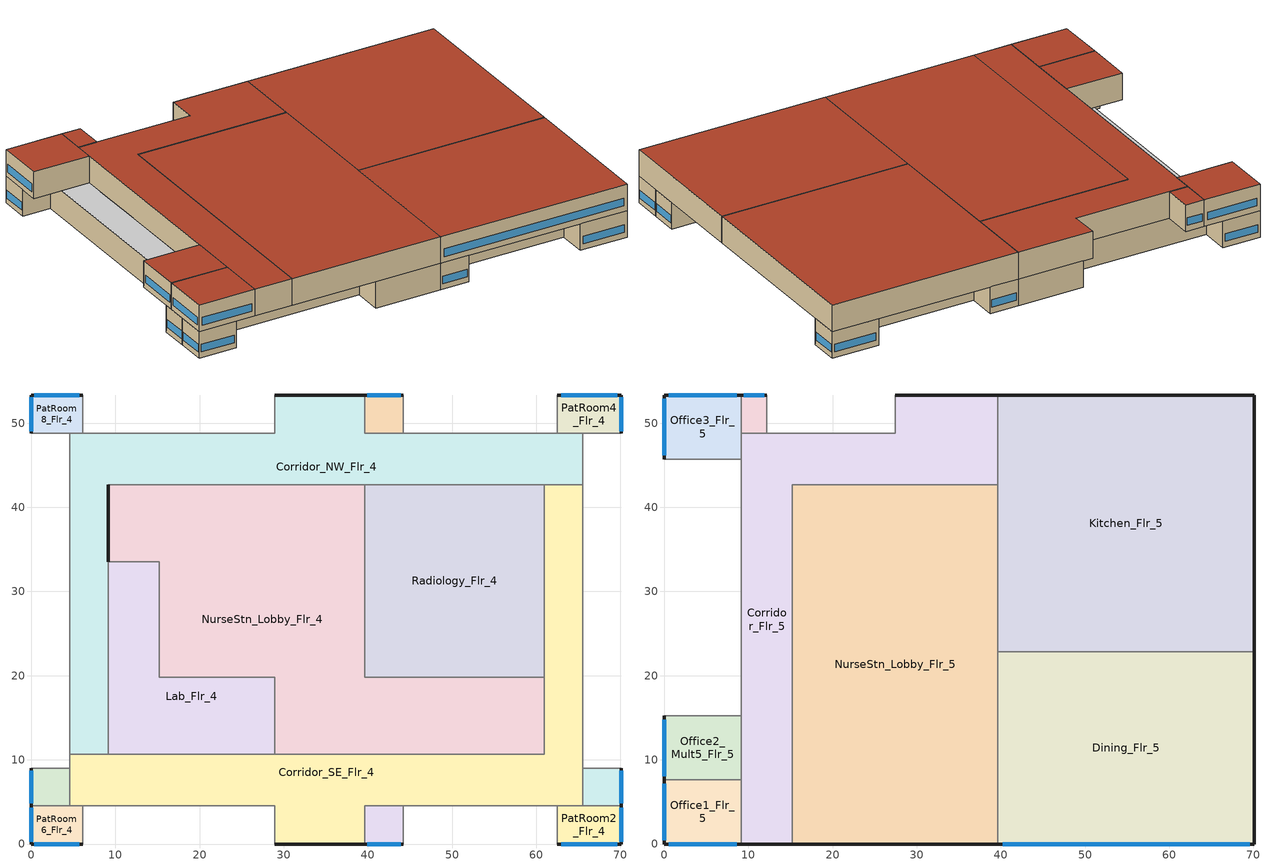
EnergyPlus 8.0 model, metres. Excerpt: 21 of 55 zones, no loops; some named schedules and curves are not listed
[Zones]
PatRoom1_Mult10_Flr_4
 floor adiabatic (int_slab_floor): 44.2,4.57 44.2,0 39.62,0 39.62,4.57 z12.8
 wall outside (res_ext_wall): 39.62,0 44.2,0 z12.8:17.07
 wall adiabatic (int_wall): 44.2,0 44.2,4.57 39.62,4.57 39.62,0 z12.8:17.07
 window (Window_U_0.57_SHGC_0.39): 39.9,0 43.92,0 z13.72:14.94
 ceiling adiabatic (int_slab_ceiling): 39.62,4.57 39.62,0 44.2,0 44.2,4.57 z17.07
PatRoom2_Flr_4
 floor adiabatic (int_slab_floor): 70.1,4.57 70.1,0 62.48,0 62.48,4.57 z12.8
 wall outside (res_ext_wall): 62.48,0 70.1,0 70.1,4.57 z12.8:17.07
 wall adiabatic (int_wall): 70.1,4.57 62.48,4.57 62.48,0 z12.8:17.07
 window (Window_U_0.57_SHGC_0.39): 70.1,0.27 70.1,4.3 / 62.94,0 69.65,0 z13.72:14.94
 ceiling adiabatic (int_slab_ceiling): 62.48,4.57 62.48,0 70.1,0 70.1,4.57 z17.07
PatRoom3_Mult10_Flr_4
 floor adiabatic (int_slab_floor): 70.1,8.99 70.1,4.57 65.53,4.57 65.53,8.99 z12.8
 wall outside (res_ext_wall): 70.1,4.57 70.1,8.99 z12.8:17.07
 wall adiabatic (int_wall): 70.1,8.99 65.53,8.99 65.53,4.57 70.1,4.57 z12.8:17.07
 window (Window_U_0.57_SHGC_0.39): 70.1,4.84 70.1,8.73 z13.72:14.94
 ceiling adiabatic (int_slab_ceiling): 65.53,8.99 65.53,4.57 70.1,4.57 70.1,8.99 z17.07
PatRoom4_Flr_4
 floor adiabatic (int_slab_floor): 70.1,53.34 70.1,48.77 62.48,48.77 62.48,53.34 z12.8
 wall outside (res_ext_wall): 70.1,48.77 70.1,53.34 62.48,53.34 z12.8:17.07
 wall adiabatic (int_wall): 62.48,53.34 62.48,48.77 70.1,48.77 z12.8:17.07
 window (Window_U_0.57_SHGC_0.39): 69.65,53.34 62.94,53.34 / 70.1,49.04 70.1,53.07 z13.72:14.94
 ceiling adiabatic (int_slab_ceiling): 62.48,53.34 62.48,48.77 70.1,48.77 70.1,53.34 z17.07
PatRoom5_Mult10_Flr_4
 floor adiabatic (int_slab_floor): 44.2,53.34 44.2,48.77 39.62,48.77 39.62,53.34 z12.8
 wall outside (res_ext_wall): 44.2,53.34 39.62,53.34 z12.8:17.07
 wall adiabatic (int_wall): 39.62,53.34 39.62,48.77 44.2,48.77 44.2,53.34 z12.8:17.07
 window (Window_U_0.57_SHGC_0.39): 43.92,53.34 39.9,53.34 z13.72:14.94
 ceiling adiabatic (int_slab_ceiling): 39.62,53.34 39.62,48.77 44.2,48.77 44.2,53.34 z17.07
Radiology_Flr_4
 floor adiabatic (int_slab_floor): 60.96,42.67 60.96,19.81 39.62,19.81 39.62,42.67 z12.8
 wall to Corridor_NW_Flr_4 (int_wall): 60.96,42.67 39.62,42.67 z12.8:17.07
 wall to Corridor_SE_Flr_4 (int_wall): 60.96,19.81 60.96,42.67 z12.8:17.07
 wall to NurseStn_Lobby_Flr_4 (int_wall): 39.62,42.67 39.62,19.81 60.96,19.81 z12.8:17.07
 ceiling adiabatic (int_slab_ceiling): 39.62,42.67 39.62,19.81 60.96,19.81 60.96,42.67 z17.07
PatRoom6_Flr_4
 floor adiabatic (int_slab_floor): 6.1,4.57 6.1,0 0,0 0,4.57 z12.8
 wall outside (res_ext_wall): 0,4.57 0,0 6.1,0 z12.8:17.07
 wall adiabatic (int_wall): 6.1,0 6.1,4.57 0,4.57 z12.8:17.07
 window (Window_U_0.57_SHGC_0.39): 0.37,0 5.73,0 / 0,4.3 0,0.27 z13.72:14.94
 ceiling adiabatic (int_slab_ceiling): 0,4.57 0,0 6.1,0 6.1,4.57 z17.07
PatRoom7_Mult10_Flr_4
 floor adiabatic (int_slab_floor): 4.57,8.99 4.57,4.57 0,4.57 0,8.99 z12.8
 wall outside (res_ext_wall): 0,8.99 0,4.57 z12.8:17.07
 wall adiabatic (int_wall): 0,4.57 4.57,4.57 4.57,8.99 0,8.99 z12.8:17.07
 window (Window_U_0.57_SHGC_0.39): 0,8.73 0,4.84 z13.72:14.94
 ceiling adiabatic (int_slab_ceiling): 0,8.99 0,4.57 4.57,4.57 4.57,8.99 z17.07
PatRoom8_Flr_4
 floor adiabatic (int_slab_floor): 6.1,53.34 6.1,48.77 0,48.77 0,53.34 z12.8
 wall outside (res_ext_wall): 6.1,53.34 0,53.34 0,48.77 z12.8:17.07
 wall adiabatic (int_wall): 0,48.77 6.1,48.77 6.1,53.34 z12.8:17.07
 window (Window_U_0.57_SHGC_0.39): 5.73,53.34 0.37,53.34 / 0,53.07 0,49.04 z13.72:14.94
 ceiling adiabatic (int_slab_ceiling): 0,53.34 0,48.77 6.1,48.77 6.1,53.34 z17.07
NurseStn_Lobby_Flr_4
 floor adiabatic (int_slab_floor): 9.14,42.67 39.62,42.67 39.62,19.81 60.96,19.81 60.96,10.67 28.96,10.67 28.96,19.81 15.24,19.81 15.24,33.53 9.14,33.53 z12.8
 wall outside (Air_Wall): 9.14,42.67 9.14,33.53 z12.8:17.07
 wall to Corridor_NW_Flr_4 (Air_Wall): 39.62,42.67 9.14,42.67 z12.8:17.07
 wall to Corridor_SE_Flr_4 (Air_Wall): 28.96,10.67 60.96,10.67 60.96,19.81 z12.8:17.07
 wall to Lab_Flr_4 (int_wall): 9.14,33.53 15.24,33.53 15.24,19.81 28.96,19.81 28.96,10.67 z12.8:17.07
 ceiling adiabatic (int_slab_ceiling): 9.14,42.67 9.14,33.53 15.24,33.53 15.24,19.81 28.96,19.81 28.96,10.67 60.96,10.67 60.96,19.81 39.62,19.81 39.62,42.67 z17.07
Lab_Flr_4
 floor adiabatic (int_slab_floor): 9.14,33.53 15.24,33.53 15.24,19.81 28.96,19.81 28.96,10.67 9.14,10.67 z12.8
 wall to Corridor_SE_Flr_4 (int_wall): 9.14,10.67 28.96,10.67 z12.8:17.07
 wall to Corridor_NW_Flr_4 (int_wall): 9.14,33.58 9.14,10.67 z12.8:17.07
 ceiling adiabatic (int_slab_ceiling): 9.14,33.53 9.14,10.67 28.96,10.67 28.96,19.81 15.24,19.81 15.24,33.53 z17.07
Corridor_SE_Flr_4
 floor adiabatic (int_slab_floor): 4.57,4.57 4.57,10.67 60.96,10.67 60.96,42.67 65.53,42.67 65.53,4.57 39.62,4.57 39.62,0 28.96,0 28.96,4.57 z12.8
 wall outside (res_ext_wall): 28.96,0 39.62,0 z12.8:17.07
 wall adiabatic (int_wall): 39.62,0 39.62,4.57 65.53,4.57 65.53,42.67 / 4.57,10.67 4.57,4.57 28.96,4.57 28.96,0 z12.8:17.07
 wall to Corridor_NW_Flr_4 (Air_Wall): 65.53,42.67 60.96,42.67 / 9.14,10.67 4.57,10.67 z12.8:17.07
 ceiling adiabatic (int_slab_ceiling): 4.57,4.57 28.96,4.57 28.96,0 39.62,0 39.62,4.57 65.53,4.57 65.53,42.67 60.96,42.67 60.96,10.67 4.57,10.67 z17.07
Corridor_NW_Flr_4
 floor adiabatic (int_slab_floor): 4.57,10.67 4.57,48.77 28.96,48.77 28.96,53.34 39.62,53.34 39.62,48.77 65.53,48.77 65.53,42.67 9.14,42.67 9.14,10.67 z12.8
 wall outside (Air_Wall): 9.14,33.58 9.14,42.67 z12.8:17.07
 wall outside (res_ext_wall): 39.62,53.34 28.96,53.34 z12.8:17.07
 wall adiabatic (int_wall): 65.53,42.67 65.53,48.77 39.62,48.77 39.62,53.34 / 28.96,53.34 28.96,48.77 4.57,48.77 4.57,10.67 z12.8:17.07
 ceiling adiabatic (int_slab_ceiling): 4.57,10.67 9.14,10.67 9.14,42.67 65.53,42.67 65.53,48.77 39.62,48.77 39.62,53.34 28.96,53.34 28.96,48.77 4.57,48.77 z17.07
Dining_Flr_5
 floor adiabatic (int_slab_floor): 39.62,0 39.62,22.86 70.1,22.86 70.1,0 z17.07
 wall outside (nonres_ext_wall): 39.62,0 70.1,0 70.1,22.86 z17.07:21.34
 wall to Kitchen_Flr_5 (int_wall): 70.1,22.86 39.62,22.86 z17.07:21.34
 wall to NurseStn_Lobby_Flr_5 (int_wall): 39.62,22.86 39.62,0 z17.07:21.34
 window (Window_U_0.57_SHGC_0.39): 40.2,0 69.53,0 z17.98:19.2
 roof outside (nonres_roof): 39.62,0 70.1,0 70.1,22.86 39.62,22.86 z21.34
NurseStn_Lobby_Flr_5
 floor adiabatic (int_slab_floor): 15.24,0 15.24,42.67 39.62,42.67 39.62,0 z17.07
 wall outside (nonres_ext_wall): 15.24,0 39.62,0 z17.07:21.34
 wall to Corridor_Flr_5 (Air_Wall): 39.62,42.67 15.24,42.67 z17.07:21.34
 wall to Kitchen_Flr_5 (int_wall): 39.62,22.86 39.62,42.67 z17.07:21.34
 wall to Corridor_Flr_5 (int_wall): 15.24,42.67 15.24,0 z17.07:21.34
 roof outside (nonres_roof): 15.24,0 39.62,0 39.62,42.67 15.24,42.67 z21.34
Kitchen_Flr_5
 floor adiabatic (int_slab_floor): 70.1,53.34 70.1,22.86 39.62,22.86 39.62,53.34 z17.07
 wall outside (nonres_ext_wall): 70.1,22.86 70.1,53.34 39.62,53.34 z17.07:21.34
 wall to Corridor_Flr_5 (int_wall): 39.62,53.34 39.62,42.67 z17.07:21.34
 roof outside (nonres_roof): 39.62,53.34 39.62,22.86 70.1,22.86 70.1,53.34 z21.34
Office1_Flr_5
 floor adiabatic (int_slab_floor): 9.14,7.62 9.14,0 0,0 0,7.62 z17.07
 wall outside (nonres_ext_wall): 0,7.62 0,0 9.14,0 z17.07:21.34
 wall adiabatic (int_wall): 9.14,0 9.14,7.62 0,7.62 z17.07:21.34
 window (Window_U_0.57_SHGC_0.39): 0.55,0 8.6,0 / 0,7.16 0,0.46 z17.98:19.2
 roof outside (nonres_roof): 0,7.62 0,0 9.14,0 9.14,7.62 z21.34
Office2_Mult5_Flr_5
 floor adiabatic (int_slab_floor): 9.14,15.24 9.14,7.62 0,7.62 0,15.24 z17.07
 wall outside (nonres_ext_wall): 0,15.24 0,7.62 z17.07:21.34
 wall adiabatic (int_wall): 0,7.62 9.14,7.62 9.14,15.24 0,15.24 z17.07:21.34
 window (Window_U_0.57_SHGC_0.39): 0,14.78 0,8.08 z17.98:19.2
 roof outside (nonres_roof): 0,15.24 0,7.62 9.14,7.62 9.14,15.24 z21.34
Office3_Flr_5
 floor adiabatic (int_slab_floor): 9.14,53.34 9.14,45.72 0,45.72 0,53.34 z17.07
 wall outside (nonres_ext_wall): 9.14,53.34 0,53.34 0,45.72 z17.07:21.34
 wall adiabatic (int_wall): 0,45.72 9.14,45.72 9.14,53.34 z17.07:21.34
 window (Window_U_0.57_SHGC_0.39): 8.6,53.34 0.55,53.34 / 0,52.88 0,46.18 z17.98:19.2
 roof outside (nonres_roof): 0,53.34 0,45.72 9.14,45.72 9.14,53.34 z21.34
Office4_Mult6_Flr_5
 floor adiabatic (int_slab_floor): 12.19,53.34 12.19,48.77 9.14,48.77 9.14,53.34 z17.07
 wall outside (nonres_ext_wall): 12.19,53.34 9.14,53.34 z17.07:21.34
 wall adiabatic (int_wall): 9.14,53.34 9.14,48.77 12.19,48.77 12.19,53.34 z17.07:21.34
 window (Window_U_0.57_SHGC_0.39): 11.88,53.34 9.45,53.34 z17.98:19.2
 roof outside (nonres_roof): 9.14,53.34 9.14,48.77 12.19,48.77 12.19,53.34 z21.34
Corridor_Flr_5
 floor adiabatic (int_slab_floor): 9.14,0 9.14,48.77 27.43,48.77 27.43,53.34 39.62,53.34 39.62,42.67 15.24,42.67 15.24,0 z17.07
 wall outside (nonres_ext_wall): 39.62,53.34 27.43,53.34 / 9.14,0 15.24,0 z17.07:21.34
 wall adiabatic (int_wall): 27.43,53.34 27.43,48.77 9.14,48.77 9.14,0 z17.07:21.34
 roof outside (nonres_roof): 9.14,0 15.24,0 15.24,42.67 39.62,42.67 39.62,53.34 27.43,53.34 27.43,48.77 9.14,48.77 z21.34
[Building]
Hospital: 0, City, 0.04, 0.2, FullInteriorAndExterior, 25, 6
[Site:Location]
Site:Location=Rochester International Arpt_MN_USA Design_Conditions; Latitude {N+ S-}=43.9; Longitude {W- E+}=-92.5; Time Zone Relative to GMT {GMT+/-}=-6; Elevation {m}=398
[SizingPeriod:DesignDay] Day of Month=21; Dry-Bulb Temperature Range Modifier Type=DefaultMultipliers; Humidity Condition Type=Wetbulb; Barometric Pressure {Pa}=96634; Rain {Yes/No}=No; Snow on ground {Yes/No}=No; Daylight Savings Time Indicator=No
Name | Month | Day Type | Maximum Dry-Bulb Temperature {C} | Daily Dry-Bulb Temperature Range {C} | Wetbulb at Maximum Dry-Bulb {C} | Wind Speed {m/s} design conditions vs. traditional 6.71 m/s (15 mph) | Wind Direction {Degrees; N=0, S=180} | Solar Model Indicator | Clearness {0.0 to 1.1} | Wind Speed {m/s} design conditions vs. traditional 3.35 m/s (7mph) | ASHRAE Clear Sky Optical Depth for Beam Irradiance (taub) | ASHRAE Clear Sky Optical Depth for Diffuse Irradiance (taud)
Rochester International Arpt Ann Htg 99.6% Condns DB | 1 | WinterDesignDay | -26.2 | 0 | -26.2 | 5.7 | 310 | ASHRAEClearSky | 0
Rochester International Arpt Ann Clg .4% Condns DB=>MWB | 7 | SummerDesignDay | 31.2 | 10.6 | 23.1 |  | 200 | ASHRAETau |  | 6.7 | 0.404 | 2.226
[Site:WaterMainsTemperature]
Calculation Method=Correlation; Annual Average Outdoor Air Temperature {C}=6.375; Maximum Difference In Monthly Average Outdoor Air Temperatures {deltaC}=33.5
[Material:NoMass]
CP02 CARPET PAD: VeryRough, 0.21648, 0.9, 0.7, 0.8
Air_Wall_Material: Rough, 0.207949, 0.9, 0.7
Nonres_Roof_Insulation: MediumSmooth, 2.59864, 0.9, 0.7, 0.7
Nonres_Exterior_Wall_Insulation: MediumSmooth, 1.37633, 0.9, 0.7, 0.7
Res_Exterior_Wall_Insulation: MediumSmooth, 1.63975, 0.9, 0.7, 0.7
[Construction]
InteriorFurnishings: Std Wood 6inch
Air_Wall: Air_Wall_Material
int_wall: G01 13mm gypsum board, G01 13mm gypsum board
int_slab_floor: 100mm Normalweight concrete floor, CP02 CARPET PAD
int_slab_ceiling: CP02 CARPET PAD, 100mm Normalweight concrete floor
nonres_roof: F13 Built-up roofing, Nonres_Roof_Insulation, F08 Metal surface
nonres_ext_wall: 200mm Normalweight concrete wall, Nonres_Exterior_Wall_Insulation, G01 13mm gypsum board
res_ext_wall: 200mm Normalweight concrete wall, Res_Exterior_Wall_Insulation, G01 13mm gypsum board
Window_U_0.57_SHGC_0.39: REF D CLEAR 6MM, AIR 6MM, CLEAR 6MM
[Material]
Name | Roughness | Thickness {m} | Conductivity {W/m-K} | Density {kg/m3} | Specific Heat {J/kg-K} | Thermal Absorptance | Solar Absorptance | Visible Absorptance | Absorptance:Thermal | Absorptance:Solar | Absorptance:Visible
Std Wood 6inch | MediumSmooth | 0.15 | 0.12 | 540 | 1210 | 0.9 | 0.7 | 0.7
F08 Metal surface | Smooth | 0.0008 | 45.28 | 7824 | 500
F13 Built-up roofing | Rough | 0.0095 | 0.16 | 1120 | 1460 |  |  |  | 0.9 | 0.7
G01 13mm gypsum board | Smooth | 0.0127 | 0.16 | 800 | 1090 |  |  |  | 0.9 | 0.7 | 0.5
200mm Normalweight concrete wall | MediumRough | 0.2032 | 2.31 | 2322 | 832
100mm Normalweight concrete floor | MediumRough | 0.1016 | 2.31 | 2322 | 832
[WindowMaterial:Glazing] Optical Data Type=SpectralAverage; Thickness {m}=0.006; Infrared Transmittance at Normal Incidence=0; Front Side Infrared Hemispherical Emissivity=0.84; Conductivity {W/m-K}=0.9
Name | Solar Transmittance at Normal Incidence | Front Side Solar Reflectance at Normal Incidence | Back Side Solar Reflectance at Normal Incidence | Visible Transmittance at Normal Incidence | Front Side Visible Reflectance at Normal Incidence | Back Side Visible Reflectance at Normal Incidence | Back Side Infrared Hemispherical Emissivity
CLEAR 6MM | 0.775 | 0.071 | 0.071 | 0.881 | 0.08 | 0.08 | 0.84
REF D CLEAR 6MM | 0.429 | 0.308 | 0.379 | 0.334 | 0.453 | 0.505 | 0.82
[WindowMaterial:Gas]
AIR 6MM: Gas Type=Air; Thickness {m}=0.0063
[SurfaceProperty:OtherSideCoefficients] Combined Convective Radiative Film Coefficient=0; Constant Temperature=1; Constant Temperature Coefficient=1; External Dry-Bulb Temperature Coefficient=0; Ground Temperature Coefficient=0; Wind Speed Coefficient=0; Zone Air Temperature Coefficient=0; Sinusoidal Variation of Constant Temperature Coefficient=No; Period of Sinusoidal Variation=24
Name | Constant Temperature Schedule
surfPropOthSdCoefBasementAvgWall | scheduleOSCBasementWallSurfaceTemp
surfPropOthSdCoefBasementAvgFloor | scheduleOSCBasementFloorTemp
surfPropOthSdCoefBasementUpperWall | scheduleOSCBasementUpperWallTemp
surfPropOthSdCoefBasementLowerWall | scheduleOSCBasementLowerWallTemp
[Zone] Type=1; Ceiling Height {m}=4.2683; Floor Area {m2}=autocalculate; Part of Total Floor Area=YES
Name | Multiplier | Volume {m3}
PatRoom1_Mult10_Flr_4; PatRoom5_Mult10_Flr_4 | 10 | 89.21
PatRoom2_Flr_4; PatRoom4_Flr_4 | 1 | 148.71
PatRoom3_Mult10_Flr_4; PatRoom7_Mult10_Flr_4 | 10 | 86.26
Radiology_Flr_4 | 1 | 2081.82
PatRoom6_Flr_4; PatRoom8_Flr_4 | 1 | 118.96
NurseStn_Lobby_Flr_4 | 1 | 3866.22
Lab_Flr_4 | 1 | 1129.43
Corridor_SE_Flr_4; Corridor_NW_Flr_4 | 1 | 2418.88
Dining_Flr_5 | 1 | 2974.04
NurseStn_Lobby_Flr_5 | 1 | 4441.23
Kitchen_Flr_5 | 1 | 3965.37
Office1_Flr_5 | 1 | 297.5
Office2_Mult5_Flr_5 | 5 | 297.41
Office3_Flr_5 | 1 | 297.41
Office4_Mult6_Flr_5 | 6 | 59.5
Corridor_Flr_5 | 1 | 2141.32
[InternalMass] Construction=InteriorFurnishings
Name | Zone | Surface Area {m2}
PatRoom1_Mult10_Flr_4_InternalMass_1 | PatRoom1_Mult10_Flr_4 | 41.8064
PatRoom2_Flr_4_InternalMass_1 | PatRoom2_Flr_4 | 69.6773
PatRoom3_Mult10_Flr_4_InternalMass_1 | PatRoom3_Mult10_Flr_4 | 40.4165
PatRoom4_Flr_4_InternalMass_1 | PatRoom4_Flr_4 | 69.6773
PatRoom5_Mult10_Flr_4_InternalMass_1 | PatRoom5_Mult10_Flr_4 | 41.8064
Radiology_Flr_4_InternalMass_1 | Radiology_Flr_4 | 975.4819
PatRoom6_Flr_4_InternalMass_1 | PatRoom6_Flr_4 | 55.7418
PatRoom7_Mult10_Flr_4_InternalMass_1 | PatRoom7_Mult10_Flr_4 | 40.4165
PatRoom8_Flr_4_InternalMass_1 | PatRoom8_Flr_4 | 55.7418
NurseStn_Lobby_Flr_4_InternalMass_1 | NurseStn_Lobby_Flr_4 | 1811.61
Lab_Flr_4_InternalMass_1 | Lab_Flr_4 | 529.5473
Corridor_SE_Flr_4_InternalMass_1 | Corridor_SE_Flr_4 | 1133.42
Corridor_NW_Flr_4_InternalMass_1 | Corridor_NW_Flr_4 | 1133.42
Dining_Flr_5_InternalMass_1 | Dining_Flr_5 | 1393.55
NurseStn_Lobby_Flr_5_InternalMass_1 | NurseStn_Lobby_Flr_5 | 2081.03
Kitchen_Flr_5_InternalMass_1 | Kitchen_Flr_5 | 1858.06
Office1_Flr_5_InternalMass_1 | Office1_Flr_5 | 139.3911
Office2_Mult5_Flr_5_InternalMass_1 | Office2_Mult5_Flr_5 | 139.3546
Office3_Flr_5_InternalMass_1 | Office3_Flr_5 | 139.3546
Office4_Mult6_Flr_5_InternalMass_1 | Office4_Mult6_Flr_5 | 27.8709
Corridor_Flr_5_InternalMass_1 | Corridor_Flr_5 | 1003.35
[People] Number of People Calculation Method=People; Fraction Radiant=0.3; Sensible Heat Fraction=AUTOCALCULATE; Activity Level Schedule=ACTIVITY_SCH; Enable ASHRAE 55 Comfort Warnings=No; Mean Radiant Temperature Calculation Type=ZoneAveraged; Work Efficiency Schedule=WORK_EFF_SCH; Clothing Insulation Schedule=CLOTHING_SCH; Air Velocity Schedule=AIR_VELO_SCH; Thermal Comfort Model 1 Type=FANGER
Name | Zone or ZoneList | Number of People Schedule | Number of People
PatRoom1_Mult10_Flr_4 | PatRoom1_Mult10_Flr_4 | BLDG_OCC_EXTD_SCH | 1.1244
PatRoom2_Flr_4 | PatRoom2_Flr_4 | BLDG_OCC_EXTD_SCH | 1.8744
PatRoom3_Mult10_Flr_4 | PatRoom3_Mult10_Flr_4 | BLDG_OCC_EXTD_SCH | 1.0873
PatRoom4_Flr_4 | PatRoom4_Flr_4 | BLDG_OCC_EXTD_SCH | 1.8744
PatRoom5_Mult10_Flr_4 | PatRoom5_Mult10_Flr_4 | BLDG_OCC_EXTD_SCH | 1.1244
Radiology_Flr_4 | Radiology_Flr_4 | BLDG_OCC_SCH | 26.2404
PatRoom6_Flr_4 | PatRoom6_Flr_4 | BLDG_OCC_EXTD_SCH | 1.4994
PatRoom7_Mult10_Flr_4 | PatRoom7_Mult10_Flr_4 | BLDG_OCC_EXTD_SCH | 1.0873
PatRoom8_Flr_4 | PatRoom8_Flr_4 | BLDG_OCC_EXTD_SCH | 1.4994
NurseStn_Lobby_Flr_4 | NurseStn_Lobby_Flr_4 | BLDG_OCC_EXTD_SCH | 12.9952
Lab_Flr_4 | Lab_Flr_4 | BLDG_OCC_SCH | 14.2446
Corridor_SE_Flr_4 | Corridor_SE_Flr_4 | BLDG_OCC_EXTD_SCH | 6.0978
Corridor_NW_Flr_4 | Corridor_NW_Flr_4 | BLDG_OCC_EXTD_SCH | 6.0978
Dining_Flr_5 | Dining_Flr_5 | BLDG_OCC_EXTD_SCH | 74.9725
NurseStn_Lobby_Flr_5 | NurseStn_Lobby_Flr_5 | BLDG_OCC_SCH | 14.9279
Kitchen_Flr_5 | Kitchen_Flr_5 | BLDG_OCC_EXTD_SCH | 49.9818
Office1_Flr_5 | Office1_Flr_5 | BLDG_OCC_SCH | 5.2498
Office2_Mult5_Flr_5 | Office2_Mult5_Flr_5 | BLDG_OCC_SCH | 5.2483
Office3_Flr_5 | Office3_Flr_5 | BLDG_OCC_SCH | 5.2483
Office4_Mult6_Flr_5 | Office4_Mult6_Flr_5 | BLDG_OCC_SCH | 1.05
Corridor_Flr_5 | Corridor_Flr_5 | BLDG_OCC_EXTD_SCH | 5.3981
[Lights] Design Level Calculation Method=Watts/Area; Return Air Fraction=0; Fraction Radiant=0.7; Fraction Visible=0.2; Fraction Replaceable=1; Return Air Fraction Calculated from Plenum Temperature=No
Name | Zone or ZoneList | Schedule | Watts per Zone Floor Area {W/m2}
PatRoom1_Mult10_Flr_4_Lights | PatRoom1_Mult10_Flr_4 | BLDG_LIGHT_EXTD_SCH | 7.534737
PatRoom2_Flr_4_Lights | PatRoom2_Flr_4 | BLDG_LIGHT_EXTD_SCH | 7.534737
PatRoom3_Mult10_Flr_4_Lights | PatRoom3_Mult10_Flr_4 | BLDG_LIGHT_EXTD_SCH | 7.534737
PatRoom4_Flr_4_Lights | PatRoom4_Flr_4 | BLDG_LIGHT_EXTD_SCH | 7.534737
PatRoom5_Mult10_Flr_4_Lights | PatRoom5_Mult10_Flr_4 | BLDG_LIGHT_EXTD_SCH | 7.534737
Radiology_Flr_4_Lights | Radiology_Flr_4 | BLDG_LIGHT_RADIOLOGY_SCH | 4.305564
PatRoom6_Flr_4_Lights | PatRoom6_Flr_4 | BLDG_LIGHT_EXTD_SCH | 7.534737
PatRoom7_Mult10_Flr_4_Lights | PatRoom7_Mult10_Flr_4 | BLDG_LIGHT_EXTD_SCH | 7.534737
PatRoom8_Flr_4_Lights | PatRoom8_Flr_4 | BLDG_LIGHT_EXTD_SCH | 7.534737
NurseStn_Lobby_Flr_4_Lights | NurseStn_Lobby_Flr_4 | BLDG_LIGHT_NURSEFLR234_SCH | 12.7014
Lab_Flr_4_Lights | Lab_Flr_4 | BLDG_LIGHT_SCH | 15.0695
Corridor_SE_Flr_4_Lights | Corridor_SE_Flr_4 | BLDG_LIGHT_CORRIDOR_SCH | 10.76391
Corridor_NW_Flr_4_Lights | Corridor_NW_Flr_4 | BLDG_LIGHT_CORRIDOR_SCH | 10.76391
Dining_Flr_5_Lights | Dining_Flr_5 | BLDG_LIGHT_EXTD_SCH | 9.687519
NurseStn_Lobby_Flr_5_Lights | NurseStn_Lobby_Flr_5 | BLDG_LIGHT_LOBBYFLR5_SCH | 12.7014
Kitchen_Flr_5_Lights | Kitchen_Flr_5 | BLDG_LIGHT_EXTD_SCH | 12.9167
Office1_Flr_5_Lights | Office1_Flr_5 | BLDG_LIGHT_OFFICE_SCH | 10.76391
Office2_Mult5_Flr_5_Lights | Office2_Mult5_Flr_5 | BLDG_LIGHT_OFFICE_SCH | 10.76391
Office3_Flr_5_Lights | Office3_Flr_5 | BLDG_LIGHT_OFFICE_SCH | 10.76391
Office4_Mult6_Flr_5_Lights | Office4_Mult6_Flr_5 | BLDG_LIGHT_OFFICE_SCH | 10.76391
Corridor_Flr_5_Lights | Corridor_Flr_5 | BLDG_LIGHT_CORRIDOR_SCH | 10.76391
[ElectricEquipment] Design Level Calculation Method=EquipmentLevel; Fraction Latent=0; Fraction Lost=0
Name | Zone or ZoneList | Schedule | Design Level {W} | Fraction Radiant
PatRoom1_Mult10_Flr_4_MiscPlug_Equip | PatRoom1_Mult10_Flr_4 | BLDG_EQUIP_EXTD_SCH | 449.8365 | 0.5
PatRoom2_Flr_4_MiscPlug_Equip | PatRoom2_Flr_4 | BLDG_EQUIP_EXTD_SCH | 749.7275 | 0.5
PatRoom3_Mult10_Flr_4_MiscPlug_Equip | PatRoom3_Mult10_Flr_4 | BLDG_EQUIP_EXTD_SCH | 434.8813 | 0.5
PatRoom4_Flr_4_MiscPlug_Equip | PatRoom4_Flr_4 | BLDG_EQUIP_EXTD_SCH | 749.7275 | 0.5
PatRoom5_Mult10_Flr_4_MiscPlug_Equip | PatRoom5_Mult10_Flr_4 | BLDG_EQUIP_EXTD_SCH | 449.8365 | 0.5
Radiology_Flr_4_MiscPlug_Equip | Radiology_Flr_4 | BLDG_EQUIP_SCH | 52499.9 | 0.5
PatRoom6_Flr_4_MiscPlug_Equip | PatRoom6_Flr_4 | BLDG_EQUIP_EXTD_SCH | 599.782 | 0.5
PatRoom7_Mult10_Flr_4_MiscPlug_Equip | PatRoom7_Mult10_Flr_4 | BLDG_EQUIP_EXTD_SCH | 434.8813 | 0.5
PatRoom8_Flr_4_MiscPlug_Equip | PatRoom8_Flr_4 | BLDG_EQUIP_EXTD_SCH | 599.782 | 0.5
NurseStn_Lobby_Flr_4_MiscPlug_Equip | NurseStn_Lobby_Flr_4 | BLDG_EQUIP_EXTD_SCH | 10136 | 0.5
Lab_Flr_4_MiscPlug_Equip | Lab_Flr_4 | BLDG_EQUIP_SCH | 11395.9 | 0.5
Dining_Flr_5_MiscPlug_Equip | Dining_Flr_5 | BLDG_EQUIP_EXTD_SCH | 7497.28 | 0.5
NurseStn_Lobby_Flr_5_MiscPlug_Equip | NurseStn_Lobby_Flr_5 | BLDG_EQUIP_SCH | 11643.4 | 0.5
Kitchen_Flr_5_MiscPlug_Equip | Kitchen_Flr_5 | BLDG_EQUIP_EXTD_SCH | 74972.8 | 0.5
Office1_Flr_5_MiscPlug_Equip | Office1_Flr_5 | BLDG_EQUIP_SCH | 749.9243 | 0.5
Office2_Mult5_Flr_5_MiscPlug_Equip | Office2_Mult5_Flr_5 | BLDG_EQUIP_SCH | 749.7275 | 0.5
Office3_Flr_5_MiscPlug_Equip | Office3_Flr_5 | BLDG_EQUIP_SCH | 749.7275 | 0.5
Office4_Mult6_Flr_5_MiscPlug_Equip | Office4_Mult6_Flr_5 | BLDG_EQUIP_SCH | 149.9455 | 0.5
Kitchen_Flr_5_Reach-in-Freezer | Kitchen_Flr_5 | Always_on | 1031.83 | 0.25
Kitchen_Flr_5_Reach-in-Refrigerator | Kitchen_Flr_5 | Always_on | 1277.5 | 0.25
[Exterior:FuelEquipment] Fuel Use Type=Electricity
Name | Schedule | Design Level {W}
Elevators | BLDG_ELEVATORS | 162963
Elevators_Lights_Fan | ELEV_LIGHT_FAN_SCH_24_7 | 1295.2
[GasEquipment]
Kitchen_Flr_5_MiscPlugGas_Equip: Zone or ZoneList=Kitchen_Flr_5; Schedule=BLDG_EQUIP_EXTD_SCH; Design Level Calculation Method=EquipmentLevel; Design Level {W}=149946; Fraction Latent=0; Fraction Radiant=0.5; Fraction Lost=0
[Exterior:Lights]
Exterior_Lights: Schedule=Exterior_Lgt_ALWAYS_ON; Design Level {W}=16636; Control Option=AstronomicalClock
[ZoneInfiltration:DesignFlowRate] Schedule=INFIL_SCH_PNNL; Design Flow Rate Calculation Method=Flow/ExteriorArea; Constant Term Coefficient=0; Temperature Term Coefficient=0; Velocity Term Coefficient=0.224; Velocity Squared Term Coefficient=0
Name | Zone or ZoneList | Flow per Exterior Surface Area {m3/s-m2}
PatRoom1_Mult10_Flr_4_Infiltration | PatRoom1_Mult10_Flr_4 | 0.00102413
PatRoom2_Flr_4_Infiltration | PatRoom2_Flr_4 | 0.00102413
PatRoom3_Mult10_Flr_4_Infiltration | PatRoom3_Mult10_Flr_4 | 0.00102413
PatRoom4_Flr_4_Infiltration | PatRoom4_Flr_4 | 0.00102413
PatRoom5_Mult10_Flr_4_Infiltration | PatRoom5_Mult10_Flr_4 | 0.00102413
Radiology_Flr_4_Infiltration | Radiology_Flr_4 | 0.00102413
PatRoom6_Flr_4_Infiltration | PatRoom6_Flr_4 | 0.00102413
PatRoom7_Mult10_Flr_4_Infiltration | PatRoom7_Mult10_Flr_4 | 0.00102413
PatRoom8_Flr_4_Infiltration | PatRoom8_Flr_4 | 0.00102413
NurseStn_Lobby_Flr_4_Infiltration | NurseStn_Lobby_Flr_4 | 0.00102413
Lab_Flr_4_Infiltration | Lab_Flr_4 | 0.00102413
Corridor_SE_Flr_4_Infiltration | Corridor_SE_Flr_4 | 0.00102413
Corridor_NW_Flr_4_Infiltration | Corridor_NW_Flr_4 | 0.00102413
Dining_Flr_5_Infiltration | Dining_Flr_5 | 0.000252243
NurseStn_Lobby_Flr_5_Infiltration | NurseStn_Lobby_Flr_5 | 9.30932e-05
Kitchen_Flr_5_Infiltration | Kitchen_Flr_5 | 0.000224079
Office1_Flr_5_Infiltration | Office1_Flr_5 | 0.000518823
Office2_Mult5_Flr_5_Infiltration | Office2_Mult5_Flr_5 | 0.000325878
Office3_Flr_5_Infiltration | Office3_Flr_5 | 0.000518823
Office4_Mult6_Flr_5_Infiltration | Office4_Mult6_Flr_5 | 0.000494347
Corridor_Flr_5_Infiltration | Corridor_Flr_5 | 0.000137848
[Sizing:Zone]
Kitchen_Flr_5: Zone Cooling Design Supply Air Temperature Input Method=SupplyAirTemperature; Zone Cooling Design Supply Air Temperature {C}=12.8; Zone Heating Design Supply Air Temperature Input Method=SupplyAirTemperature; Zone Heating Design Supply Air Temperature {C}=40; Zone Cooling Design Supply Air Humidity Ratio {kg-H2O/kg-air}=0.0085; Zone Heating Design Supply Air Humidity Ratio {kg-H2O/kg-air}=0.008; Design Specification Outdoor Air Object=SZ DSOA Kitchen_Flr_5; Zone Heating Sizing Factor=0; Zone Cooling Sizing Factor=0; Cooling Design Air Flow Method=DesignDayWithLimit; Cooling Design Air Flow Rate {m3/s}=0; Cooling Minimum Air Flow {m3/s}=3.77558; Cooling Minimum Air Flow Fraction=0; Heating Design Air Flow Method=DesignDay; Heating Design Air Flow Rate {m3/s}=0
[DesignSpecification:OutdoorAir]
SZ DSOA Kitchen_Flr_5: Outdoor Air Method=Maximum; Outdoor Air Flow per Zone Floor Area {m3/s-m2}=0.000380976; Outdoor Air Flow per Zone {m3/s}=3.77558
[Zone equipment]
Kitchen_Flr_5: Kitchen_Flr_5 Exhaust Fan, Kitchen_Flr_5 CAV Box
[Refrigeration:CompressorRack]
RACK2: Heat Rejection Location=OUTDOORS; Design Compressor Rack COP {W/W}=3; Compressor Rack COP Function of Temperature Curve=RACK2_RackCOPfTCurve; Design Condenser Fan Power {W}=1000; Condenser Type=AirCooled; Refrigeration Case Name or WalkIn Name or CaseAndWalkInList=RACK2CaseList
[Refrigeration:CaseAndWalkInList]
Name | Case or WalkIn 1
RACK1CaseList | Kitchen_Flr_5_Case:1_WALKINFREEZER
RACK2CaseList | Kitchen_Flr_5_Case:2_SELFCONTAINEDDISPLAYCASE
[Refrigeration:Case] Availability Schedule=ALWAYS_ON; Zone=Kitchen_Flr_5; Rated Ambient Temperature {C}=23.88; Rated Ambient Relative Humidity {percent}=55; Latent Case Credit Curve Type=CaseTemperatureMethod; Case Lighting Schedule=BLDG_LIGHT_SCH; Fraction of Lighting Energy to Case=1; Case Anti-Sweat Heater Power per Unit Length {W/m}=0; Minimum Anti-Sweat Heater Power per Unit Length {W/m}=0; Anti-Sweat Heater Control Type=NONE; Humidity at Zero Anti-Sweat Heater Energy {percent}=0; Case Height {m}=0
Name | Rated Total Cooling Capacity per Unit Length {W/m} | Rated Latent Heat Ratio | Rated Runtime Fraction | Case Length {m} | Case Operating Temperature {C} | Latent Case Credit Curve | Standard Case Fan Power per Unit Length {W/m} | Operating Case Fan Power per Unit Length {W/m} | Standard Case Lighting Power per Unit Length {W/m} | Fraction of Anti-Sweat Heater Energy to Case | Case Defrost Power per Unit Length {W/m} | Case Defrost Type | Case Defrost Schedule | Case Defrost Drip-Down Schedule | Under Case HVAC Return Air Fraction | Refrigerated Case Restocking Schedule | Case Credit Fraction Schedule
Kitchen_Flr_5_Case:1_WALKINFREEZER | 734 | 0.1 | 0.4 | 10.98 | -23 | Kitchen_Flr_5_Case:1_WALKINFREEZERSingleShelfHorizontal_LatentEnergyMult | 69 | 69 | 33 | 0 | 364 | ELECTRIC | Kitchen_Flr_5_Case:1_WALKINFREEZER_CaseDefrost2aDaySched | Kitchen_Flr_5_Case:1_WALKINFREEZER_CaseDripDown2aDaySched | 0 | Kitchen_Flr_5_Case:1_WALKINFREEZER_WalkInStockingSched | Kitchen_Flr_5_Case:1_WALKINFREEZER_CaseCreditReduxSched
Kitchen_Flr_5_Case:2_SELFCONTAINEDDISPLAYCASE | 886.5 | 0.08 | 0.85 | 8.93 | 2 | Kitchen_Flr_5_Case:2_SELFCONTAINEDDISPLAYCASEMultiShelfVertical_LatentEnergyMult | 67 | 67 | 40 | 0.2 | 0 | NONE |  |  | 0.05 | Kitchen_Flr_5_Case:2_SELFCONTAINEDDISPLAYCASE_CaseStockingSched
[AirTerminal:SingleDuct:Uncontrolled]
Kitchen_Flr_5 CAV Box: Availability Schedule=ALWAYS_ON; Maximum Air Flow Rate {m3/s}=AUTOSIZE
[ZoneControl:Thermostat]
Kitchen_Flr_5 Thermostat: Zone or ZoneList=Kitchen_Flr_5; Control Type Schedule=Dual Zone Control Type Sched; Control 1=Kitchen_Flr_5 DualSPSched
[ThermostatSetpoint:DualSetpoint]
Kitchen_Flr_5 DualSPSched: Heating Setpoint Temperature Schedule=HtgSetP_Sch; Cooling Setpoint Temperature Schedule=ClgSetP_Sch
[WaterHeater:Mixed]
SWH DishWashing Booster: Tank Volume {m3}=0.0227125; Setpoint Temperature Schedule=Dishwashing Booster Setpoint Temp Schedule; Deadband Temperature Difference {deltaC}=2; Maximum Temperature Limit {C}=82.2222; Heater Control Type=Cycle; Heater Maximum Capacity {W}=3000; Heater Minimum Capacity {W}=0; Heater Fuel Type=Electricity; Heater Thermal Efficiency=1; Off Cycle Parasitic Fuel Type=Electricity; Off Cycle Parasitic Heat Fraction to Tank=0; Ambient Temperature Indicator=Zone; Ambient Temperature Zone=KITCHEN_FLR_5; Off-Cycle Loss Coefficient To Ambient Temperature {W/K}=2.25797; On-Cycle Loss Coefficient To Ambient Temperature {W/K}=2.25797; Peak Use Flow Rate {m3/s}=3.65923e-05; Use Flow Rate Fraction Schedule=BLDG_SWH_SCH; Cold Water Supply Temperature Schedule=Dishwashing Booster Water Inlet Temp Schedule
[Fan:ZoneExhaust]
Kitchen_Flr_5 Exhaust Fan: Availability Schedule=Kitchen_Exhaust_SCH; Fan Efficiency=0.16; Pressure Rise {Pa}=124.5; Maximum Flow Rate {m3/s}=3.77558; Balanced Exhaust Fraction Schedule Name Balanced Exhaust Fraction Schedule=Kitchen Exhaust Fan Balanced Exhaust Fraction Schedule
[EnergyManagementSystem:Sensor]
Name | Output:Variable or Output:Meter | Output:Variable or Output:Meter Index Key
T_OA | Site Outdoor Air Drybulb Temperature
Patrms_FanMassFlow | System Node Mass Flow Rate | VAV_PATRMS Supply Equipment Outlet Node
ER_FanMassFlow | System Node Mass Flow Rate | VAV_ER Supply Equipment Outlet Node
OR_FanMassFlow | System Node Mass Flow Rate | VAV_OR Supply Equipment Outlet Node
ICU_FanMassFlow | System Node Mass Flow Rate | VAV_ICU Supply Equipment Outlet Node
LABS_FanMassFlow | System Node Mass Flow Rate | VAV_LABS Supply Equipment Outlet Node
Facility_Int_LTG | InteriorLights:Electricity
[EnergyManagementSystem:Actuator]
Name | Actuated Component Unique | Actuated Component Type | Actuated Component Control Type
Patrms_ExtraElecHeatC_Status | Patrms_ExtraElecHeatC_Sch | Schedule:Compact | Schedule Value
Patrms_ExtraWaterHeatC_Status | Patrms_ExtraWaterHeatC_Sch | Schedule:Compact | Schedule Value
ER_ExtraElecHeatC_Status | ER_ExtraElecHeatC_Sch | Schedule:Compact | Schedule Value
ER_ExtraWaterHeatC_Status | ER_ExtraWaterHeatC_Sch | Schedule:Compact | Schedule Value
OR_ExtraElecHeatC_Status | OR_ExtraElecHeatC_Sch | Schedule:Compact | Schedule Value
OR_ExtraWaterHeatC_Status | OR_ExtraWaterHeatC_Sch | Schedule:Compact | Schedule Value
ICU_ExtraElecHeatC_Status | ICU_ExtraElecHeatC_Sch | Schedule:Compact | Schedule Value
ICU_ExtraWaterHeatC_Status | ICU_ExtraWaterHeatC_Sch | Schedule:Compact | Schedule Value
LABS_ExtraElecHeatC_Status | LABS_ExtraElecHeatC_Sch | Schedule:Compact | Schedule Value
LABS_ExtraWaterHeatC_Status | LABS_ExtraWaterHeatC_Sch | Schedule:Compact | Schedule Value
BoilerCurve | HEATSYS1 BOILER EFFICIENCY CURVE | Curve | Curve Result
[EnergyManagementSystem:ProgramCallingManager]
Patrms_Main_Manager: InsideHVACSystemIterationLoop; Patrms_Main
ER_Main_Manager: InsideHVACSystemIterationLoop; ER_Main
OR_Main_Manager: InsideHVACSystemIterationLoop; OR_Main
ICU_Main_Manager: InsideHVACSystemIterationLoop; ICU_Main
LABS_Main_Manager: InsideHVACSystemIterationLoop; LABS_Main
Transformer_Load_Prog_Manager: AfterPredictorAfterHVACManagers; Transformer_Load_Prog
BoilerParManager: BeginNewEnvironment; SetBoilerPar
BoilerCurveManager: InsideHVACSystemIterationLoop; SetBoilerCurve
[EnergyManagementSystem:Program]
Patrms_Main: IF Patrms_Humidifier_Status > 0; SET Patrms_ExtraElecHeatC_Status = 1; SET Patrms_ExtraElecHeatC_SP = Patrms_AfterHumidifier_Temp + 1.4; ELSE; SET Patrms_ExtraElecHeatC_Status = 0; SET Patrms_ExtraElecHeatC_SP = NULL; ENDIF; IF T_OA < 10; SET HeatGain = 3 * (Patrms_FanDesignMass/1.2) *2118; SET FlowRate = (Patrms_FanMassFlow/1.2)*2118; SET Patrms_PreheatDeltaT = HeatGain/(1.08*FlowRate); SET Patrms_ExtraWaterHeatC_Status = 1; SET Patrms_ExtraWaterHeatC_SP = Patrms_AfterElecHeatC_Temp + Patrms_PreheatDeltaT; ELSE; SET Patrms_ExtraWaterHeatC_Status = 0; SET Patrms_ExtraWaterHeatC_SP = NULL; ENDIF
ER_Main: IF ER_Humidifier_Status > 0; SET ER_ExtraElecHeatC_Status = 1; SET ER_ExtraElecHeatC_SP = ER_AfterHumidifier_Temp + 1.4; ELSE; SET ER_ExtraElecHeatC_Status = 0; SET ER_ExtraElecHeatC_SP = NULL; ENDIF; IF T_OA < 10; SET HeatGain = 3 * (ER_FanDesignMass/1.2) *2118; SET FlowRate = (ER_FanMassFlow/1.2)*2118; SET ER_PreheatDeltaT = HeatGain/(1.08*FlowRate); SET ER_ExtraWaterHeatC_Status = 1; SET ER_ExtraWaterHeatC_SP = ER_AfterElecHeatC_Temp + ER_PreheatDeltaT; ELSE; SET ER_ExtraWaterHeatC_Status = 0; SET ER_ExtraWaterHeatC_SP = NULL; ENDIF
OR_Main: IF OR_Humidifier_Status > 0; SET OR_ExtraElecHeatC_Status = 1; SET OR_ExtraElecHeatC_SP = OR_AfterHumidifier_Temp + 1.4; ELSE; SET OR_ExtraElecHeatC_Status = 0; SET OR_ExtraElecHeatC_SP = NULL; ENDIF; IF T_OA < 10; SET HeatGain = 8.5 * (OR_FanDesignMass/1.2) *2118; SET FlowRate = (OR_FanMassFlow/1.2)*2118; SET OR_PreheatDeltaT = HeatGain/(1.08*FlowRate); SET OR_ExtraWaterHeatC_Status = 1; SET OR_ExtraWaterHeatC_SP = OR_AfterElecHeatC_Temp + OR_PreheatDeltaT; ELSE; SET OR_ExtraWaterHeatC_Status = 0; SET OR_ExtraWaterHeatC_SP = NULL; ENDIF
ICU_Main: IF ICU_Humidifier_Status > 0; SET ICU_ExtraElecHeatC_Status = 1; SET ICU_ExtraElecHeatC_SP = ICU_AfterHumidifier_Temp + 1.4; ELSE; SET ICU_ExtraElecHeatC_Status = 0; SET ICU_ExtraElecHeatC_SP = NULL; ENDIF; IF T_OA < 10; SET HeatGain = 3 * (ICU_FanDesignMass/1.2) *2118; SET FlowRate = (ICU_FanMassFlow/1.2)*2118; SET ICU_PreheatDeltaT = HeatGain/(1.08*FlowRate); SET ICU_ExtraWaterHeatC_Status = 1; SET ICU_ExtraWaterHeatC_SP = ICU_AfterElecHeatC_Temp + ICU_PreheatDeltaT; ELSE; SET ICU_ExtraWaterHeatC_Status = 0; SET ICU_ExtraWaterHeatC_SP = NULL; ENDIF
LABS_Main: IF LABS_Humidifier_Status > 0; SET LABS_ExtraElecHeatC_Status = 1; SET LABS_ExtraElecHeatC_SP = LABS_AfterHumidifier_Temp + 1.4; ELSE; SET LABS_ExtraElecHeatC_Status = 0; SET LABS_ExtraElecHeatC_SP = NULL; ENDIF; IF T_OA < 10; SET HeatGain = 3 * (LABS_FanDesignMass/1.2) *2118; SET FlowRate = (LABS_FanMassFlow/1.2)*2118; SET LABS_PreheatDeltaT = HeatGain/(1.08*FlowRate); SET LABS_ExtraWaterHeatC_Status = 1; SET LABS_ExtraWaterHeatC_SP = LABS_AfterElecHeatC_Temp + LABS_PreheatDeltaT; ELSE; SET LABS_ExtraWaterHeatC_Status = 0; SET LABS_ExtraWaterHeatC_SP = NULL; ENDIF
Transformer_Load_Prog: SET Wired_LTG = Facility_Int_LTG*0.022
SetBoilerPar: SET CapRated =  2386837.53; SET EtRated =  0.7925; SET CapRated = (CapRated *3.412)/1000; SET SkinLossRate = 0.02; SET BoilerType = 2; IF BoilerType  == 1; IF CapRated >10000; SET PLRx = 0.2; ELSEIF CapRated >5000; SET PLRx = 0.25; ELSEIF CapRated >1000; SET PLRx = 0.33; ELSE; SET BoilerType = 2; SET PLRx = 0.2; ENDIF; ELSE; SET PLRx = 0.2; ENDIF; IF BoilerType == 1; SET CurveX = 0.975 + 0.305 * PLRx - 0.527 * (PLRx^2) + 0.249 * (PLRx^3); ELSE; SET CurveX = 0.907 + 0.320 * PLRx - 0.420 * (PLRx^2) + 0.193 * (PLRx^3); ENDIF; SET LoadX = CapRated * PLRx; SET Etx = CurveX * EtRated; SET InputEx = LoadX/Etx; SET SkinEx = CapRated * SkinLossRate; SET Ecx = (LoadX + SkinEx)/InputEx
SetBoilerCurve: IF BoilerPLR >= PLRx; IF BoilerType == 1; SET BoilerCurve = 0.975 + 0.305*BoilerPLR - 0.527*(BoilerPLR^2) + 0.249*(BoilerPLR^3); ELSE; SET BoilerCurve = 0.907 + 0.320*BoilerPLR - 0.420*(BoilerPLR^2) + 0.193*(BoilerPLR^3); ENDIF; ELSE; IF BoilerPLR == 0; SET BoilerCurve = NULL; ELSE; IF BoilerPLR <0.05; SET BoilerCurve = (0.05/(0.05 + SkinLossRate)) * (Ecx/EtRated); ELSE; SET BoilerCurve = (BoilerPLR/(BoilerPLR + SkinLossRate)) * (Ecx/EtRated); ENDIF; ENDIF; ENDIF
[EnergyManagementSystem:GlobalVariable]
Patrms_PreheatDeltaT
ER_PreheatDeltaT
OR_PreheatDeltaT
ICU_PreheatDeltaT
LABS_PreheatDeltaT
Wired_LTG
BoilerType; CapRated; EtRated; PLRx; Ecx; SkinLossRate
[EnergyManagementSystem:OutputVariable] Type of Data in Variable=Averaged; Update Frequency=SystemTimeStep
Name | EMS Variable
Patrms_ExtraElecHeatC_Status | Patrms_ExtraElecHeatC_Status
Patrms_ExtraWaterHeatC_Status | Patrms_ExtraWaterHeatC_Status
Patrms_PreheatDeltaT | Patrms_PreheatDeltaT
[Schedule:Compact]
scheduleOSCBasementWallSurfaceTemp: Temperature, Through:   1/31, For:AllDays, Until:24:00, 16.08, Through:   2/28, For:AllDays, Until:24:00, 16.13, Through:   3/31, For:AllDays, Until:24:00, 17.92, Through:   4/30, For:AllDays, Until:24:00, 19.58, Through:   5/31, For:AllDays, Until:24:00, 21.3, Through:   6/30, For:AllDays, Until:24:00, 24.73, Through:   7/31, For:AllDays, Until:24:00, 25.7, Through:   8/31, For:AllDays, Until:24:00, 25.61, Through:   9/30, For:AllDays, Until:24:00, 24.86, Through:  10/31, For:AllDays, Until:24:00, 20.86, Through:  11/30, For:AllDays, Until:24:00, 19.1, Through:  12/31, For:AllDays, Until:24:00, 16.88
scheduleOSCBasementFloorTemp: Temperature, Through:   1/31, For:AllDays, Until:24:00, 20.75, Through:   2/28, For:AllDays, Until:24:00, 20.72, Through:   3/31, For:AllDays, Until:24:00, 20.7, Through:   4/30, For:AllDays, Until:24:00, 20.7, Through:   5/31, For:AllDays, Until:24:00, 20.71, Through:   6/30, For:AllDays, Until:24:00, 23.09, Through:   7/31, For:AllDays, Until:24:00, 23.48, Through:   8/31, For:AllDays, Until:24:00, 23.54, Through:   9/30, For:AllDays, Until:24:00, 23.58, Through:  10/31, For:AllDays, Until:24:00, 21.17, Through:  11/30, For:AllDays, Until:24:00, 20.86, Through:  12/31, For:AllDays, Until:24:00, 20.79
scheduleOSCBasementUpperWallTemp: Temperature, Through:   1/31, For:AllDays, Until:24:00, 13.43, Through:   2/28, For:AllDays, Until:24:00, 14.06, Through:   3/31, For:AllDays, Until:24:00, 16.95, Through:   4/30, For:AllDays, Until:24:00, 19.43, Through:   5/31, For:AllDays, Until:24:00, 22.14, Through:   6/30, For:AllDays, Until:24:00, 26.06, Through:   7/31, For:AllDays, Until:24:00, 27.05, Through:   8/31, For:AllDays, Until:24:00, 26.69, Through:   9/30, For:AllDays, Until:24:00, 25.29, Through:  10/31, For:AllDays, Until:24:00, 20.24, Through:  11/30, For:AllDays, Until:24:00, 17.67, Through:  12/31, For:AllDays, Until:24:00, 14.53
scheduleOSCBasementLowerWallTemp: Temperature, Through:   1/31, For:AllDays, Until:24:00, 18.65, Through:   2/28, For:AllDays, Until:24:00, 18.12, Through:   3/31, For:AllDays, Until:24:00, 18.86, Through:   4/30, For:AllDays, Until:24:00, 19.72, Through:   5/31, For:AllDays, Until:24:00, 20.49, Through:   6/30, For:AllDays, Until:24:00, 23.43, Through:   7/31, For:AllDays, Until:24:00, 24.39, Through:   8/31, For:AllDays, Until:24:00, 24.56, Through:   9/30, For:AllDays, Until:24:00, 24.45, Through:  10/31, For:AllDays, Until:24:00, 21.47, Through:  11/30, For:AllDays, Until:24:00, 20.49, Through:  12/31, For:AllDays, Until:24:00, 19.15
Exterior_Lgt_ALWAYS_ON; ALWAYS_ON; ELEV_LIGHT_FAN_SCH_24_7: Through: 12/31, For: AllDays, Until: 24:00, 1
BLDG_LIGHT_CORRIDOR_SCH; BLDG_LIGHT_EXTD_SCH; BLDG_LIGHT_NURSEFLR234_SCH: Through: 12/31, For: Weekdays, Until: 8:00, 0.5, Until: 16:00, 0.9, Until: 24:00, 0.5, For: SummerDesignDay, Until: 24:00, 1, For: WinterDesignDay, Until: 24:00, 0, For: Saturday, Until: 8:00, 0.5, Until: 18:00, 0.8, Until: 24:00, 0.5, For: Sunday Holidays AllOtherDays, Until: 8:00, 0.5, Until: 16:00, 0.7, Until: 24:00, 0.5
BLDG_LIGHT_LOBBYFLR5_SCH; BLDG_LIGHT_OFFICE_SCH; BLDG_LIGHT_RADIOLOGY_SCH; BLDG_LIGHT_SCH: Through: 12/31, For: Weekdays, Until: 7:00, 0.1, Until: 8:00, 0.5, Until: 16:00, 0.9, Until: 23:00, 0.3, Until: 24:00, 0.1, For: SummerDesignDay, Until: 24:00, 1, For: WinterDesignDay, Until: 24:00, 0, For: Saturday, Until: 7:00, 0.1, Until: 8:00, 0.2, Until: 18:00, 0.4, Until: 24:00, 0.1, For: Sunday Holidays AllOtherDays, Until: 8:00, 0.05, Until: 16:00, 0.1, Until: 24:00, 0.05
BLDG_OCC_SCH: Through: 12/31, For: Weekdays, Until: 07:00, 0, Until: 08:00, 0.1, Until: 09:00, 0.5, Until: 17:00, 0.8, Until: 18:00, 0.5, Until: 20:00, 0.3, Until: 22:00, 0.2, Until: 24:00, 0, For: SummerDesignDay, Until: 24:00, 1, For: WinterDesignDay, Until: 24:00, 0, For: Saturday, Until: 07:00, 0, Until: 08:00, 0.1, Until: 09:00, 0.3, Until: 17:00, 0.4, Until: 19:00, 0.1, Until: 24:00, 0, For: Sunday Holidays AllOtherDays, Until: 08:00, 0, Until: 16:00, 0.05, Until: 24:00, 0
BLDG_OCC_EXTD_SCH: Through: 12/31, For: Weekdays, Until: 07:00, 0.4, Until: 08:00, 0.5, Until: 09:00, 0.6, Until: 17:00, 0.8, Until: 18:00, 0.6, Until: 20:00, 0.5, Until: 24:00, 0.4, For: SummerDesignDay, Until: 24:00, 1, For: WinterDesignDay, Until: 24:00, 0, For: Saturday, Until: 07:00, 0.4, Until: 08:00, 0.5, Until: 17:00, 0.6, Until: 19:00, 0.5, Until: 24:00, 0.4, For: Sunday Holidays AllOtherDays, Until: 08:00, 0.4, Until: 16:00, 0.6, Until: 24:00, 0.4
BLDG_EQUIP_SCH: Through: 12/31, For: Weekdays, Until: 07:00, 0.4, Until: 08:00, 0.7, Until: 16:00, 0.9, Until: 22:00, 0.6, Until: 23:00, 0.6, Until: 24:00, 0.4, For: SummerDesignDay, Until: 24:00, 1, For: WinterDesignDay, Until: 24:00, 0, For: Saturday, Until: 07:00, 0.4, Until: 08:00, 0.5, Until: 18:00, 0.65, Until: 24:00, 0.4, For: Sunday Holidays AllOtherDays, Until: 08:00, 0.3, Until: 16:00, 0.4, Until: 24:00, 0.3
BLDG_EQUIP_EXTD_SCH: Through: 12/31, For: Weekdays, Until: 07:00, 0.4, Until: 08:00, 0.7, Until: 16:00, 0.9, Until: 23:00, 0.6, Until: 24:00, 0.4, For: SummerDesignDay, Until: 24:00, 1, For: WinterDesignDay, Until: 24:00, 0, For: Saturday, Until: 07:00, 0.4, Until: 08:00, 0.5, Until: 18:00, 0.65, Until: 24:00, 0.4, For: Sunday Holidays AllOtherDays, Until: 08:00, 0.4, Until: 16:00, 0.6, Until: 24:00, 0.4
BLDG_ELEVATORS: Through: 12/31, For: SummerDesignDay, Until: 24:00, 1, For: WinterDesignDay, Until: 24:00, 0.2, For: Weekdays, Until: 07:00, 0.2, Until: 08:00, 0.5, Until: 09:00, 0.75, Until: 10:00, 1, Until: 11:00, 1, Until: 12:00, 1, Until: 13:00, 0.75, Until: 14:00, 1, Until: 15:00, 1, Until: 16:00, 1, Until: 17:00, 1, Until: 18:00, 1, Until: 19:00, 0.52, Until: 20:00, 0.52, Until: 21:00, 0.52, Until: 22:00, 0.28, Until: 24:00, 0.2, For: Saturday, Until: 07:00, 0.2, Until: 08:00, 0.4, Until: 09:00, 0.46, Until: 10:00, 0.7, Until: 11:00, 0.7, Until: 12:00, 0.7, Until: 13:00, 0.51, Until: 14:00, 0.51, Until: 15:00, 0.51, Until: 16:00, 0.51, Until: 17:00, 0.51, Until: 18:00, 0.25, Until: 24:00, 0.2, For: AllOtherDays, Until: 08:00, 0.2, Until: 16:00, 0.4, Until: 24:00, 0.2
Dishwashing Booster Water Inlet Temp Schedule: THROUGH: 12/31, FOR: AllDays, UNTIL: 24:00, 60
Dishwashing Booster Setpoint Temp Schedule: THROUGH: 12/31, FOR: AllDays, UNTIL: 24:00, 82.22
BLDG_SWH_SCH: Through: 12/31, For: Weekdays SummerDesignDay, Until: 07:00, 0, Until: 08:00, 0.17, Until: 09:00, 0.58, Until: 10:00, 0.66, Until: 11:00, 0.78, Until: 12:00, 0.82, Until: 13:00, 0.71, Until: 14:00, 0.82, Until: 15:00, 0.78, Until: 16:00, 0.74, Until: 17:00, 0.63, Until: 18:00, 0.41, Until: 21:00, 0.18, Until: 22:00, 0.1, Until: 24:00, 0, For: Saturday WinterDesignDay, Until: 07:00, 0, Until: 08:00, 0.01, Until: 09:00, 0.2, Until: 10:00, 0.28, Until: 12:00, 0.3, Until: 14:00, 0.24, Until: 17:00, 0.23, Until: 19:00, 0.1, Until: 24:00, 0, For: Sunday Holidays AllOtherDays, Until: 08:00, 0, Until: 16:00, 0.01, Until: 24:00, 0
ACTIVITY_SCH: Through: 12/31, For: AllDays, Until: 24:00, 120
WORK_EFF_SCH: Through: 12/31, For: AllDays, Until: 24:00, 0
AIR_VELO_SCH: Through: 12/31, For: AllDays, Until: 24:00, 0.2
CLOTHING_SCH: Through: 04/30, For: AllDays, Until: 24:00, 1, Through: 09/30, For: AllDays, Until: 24:00, 0.5, Through: 12/31, For: AllDays, Until: 24:00, 1
INFIL_SCH_PNNL: Through: 12/31, For: Weekdays SummerDesignDay, Until: 24:00, 0.25, For: Saturday WinterDesignDay, Until: 24:00, 0.25, For: Sunday Holidays AllOtherDays, Until: 24:00, 0.25
HTGSETP_SCH: Through: 12/31, For: ALLDays, Until: 24:00, 21
CLGSETP_SCH: Through: 12/31, For: AllDays, Until: 24:00, 24
Dual Zone Control Type Sched: Through: 12/31, For: AllDays, Until: 24:00, 4
Kitchen_Flr_5_Case:1_WALKINFREEZER_CaseDefrost2aDaySched: Through: 12/31, For:AllDays, Interpolate:Yes, Until: 11:00, 0, Until: 11:20, 1, Until: 23:00, 0, Until: 23:20, 1, Until: 24:00, 0
Kitchen_Flr_5_Case:1_WALKINFREEZER_CaseDripDown2aDaySched: Through: 12/31, For:AllDays, Interpolate:Yes, Until: 11:00, 0, Until: 11:30, 1, Until: 23:00, 0, Until: 23:30, 1, Until: 24:00, 0
Kitchen_Flr_5_Case:1_WALKINFREEZER_WalkInStockingSched: Through: 12/31, For: Tuesday Friday, Until: 4:00, 0, Until: 5:00, 725, Until: 6:00, 417, Until: 7:00, 290, Until: 24:00, 0, For: AllOtherDays, Until: 4:00, 0, Until: 5:00, 125, Until: 6:00, 117, Until: 7:00, 90, Until: 19:00, 0, Until: 20:00, 125, Until: 21:00, 117, Until: 22:00, 90, Until: 24:00, 0
Kitchen_Flr_5_Case:1_WALKINFREEZER_CaseCreditReduxSched: Through: 12/31, For:AllDays, Interpolate:No, Until: 7:00, 0.2, Until: 21:00, 0.4, Until: 24:00, 0.2
Kitchen_Flr_5_Case:2_SELFCONTAINEDDISPLAYCASE_CaseStockingSched: Through: 12/31, For:AllDays, Until: 6:00, 0, Until: 7:00, 50, Until: 9:00, 70, Until: 10:00, 80, Until: 11:00, 70, Until: 13:00, 50, Until: 14:00, 80, Until: 15:00, 90, Until: 16:00, 80, Until: 24:00, 0
[Curve:Cubic] Minimum Value of x=-35; Maximum Value of x=20
Name | Coefficient1 Constant | Coefficient2 x | Coefficient3 x**2 | Coefficient4 x**3
Kitchen_Flr_5_Case:1_WALKINFREEZERSingleShelfHorizontal_LatentEnergyMult | 0.0236 | 0.0006 | 0 | 0
Kitchen_Flr_5_Case:2_SELFCONTAINEDDISPLAYCASEMultiShelfVertical_LatentEnergyMult | 0.0265263 | 0.00107803 | 6.02558e-05 | 1.23732e-06
